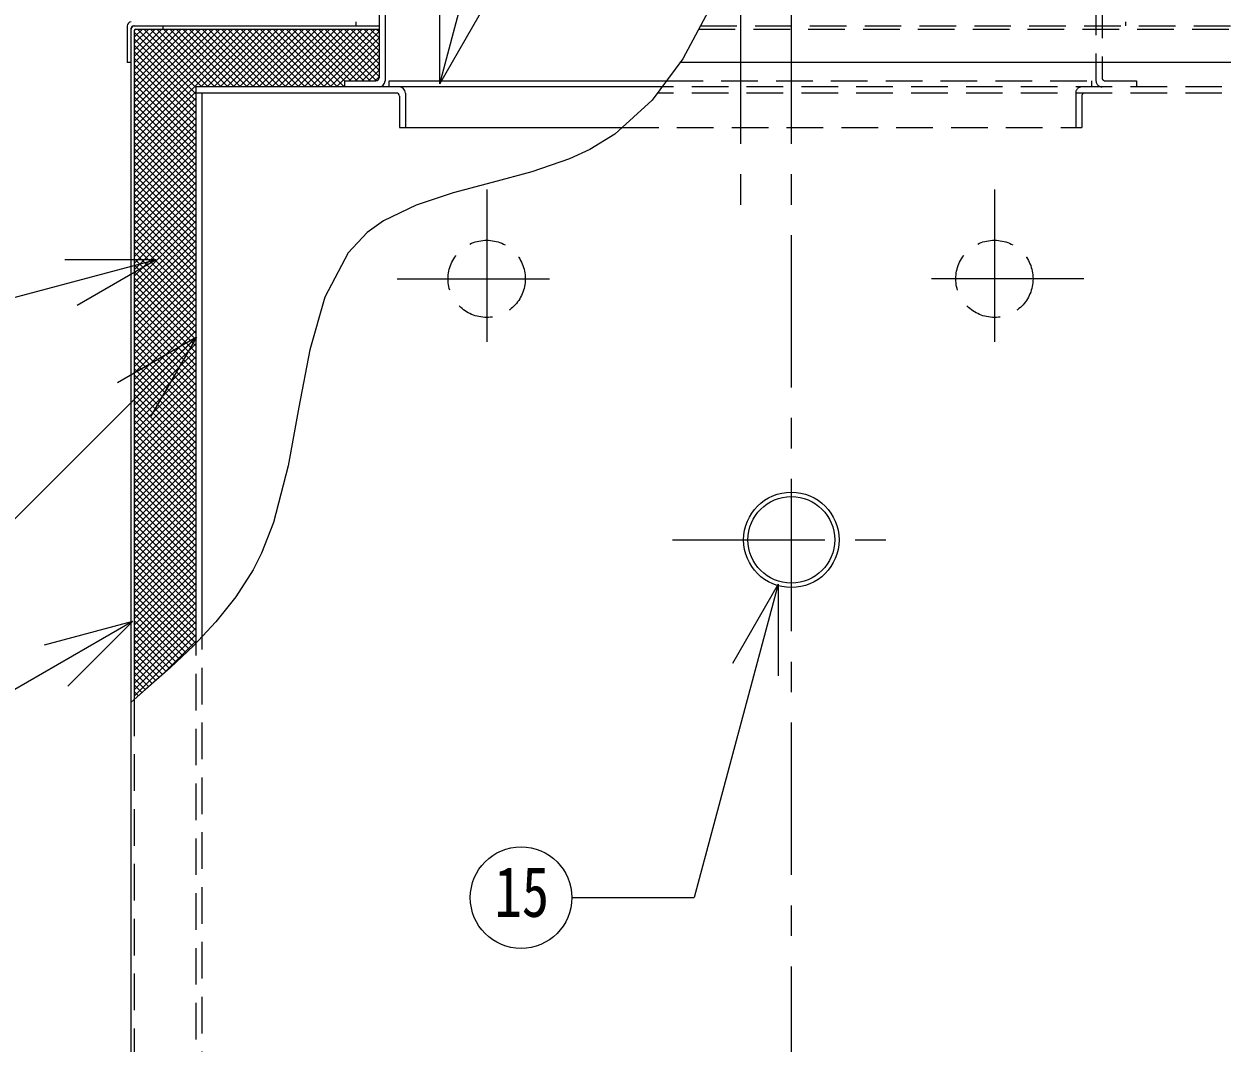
# Model space of a CAD drawing. Units: millimetres at full size, sheet at 1:15; details may follow other scales. Extents: x -3184 to 2891, y -2037 to 2178.
# Drawn here: x -2775 to -2185, y -775 to -273 of the extents above; entities that cross this region are included whole.
import ezdxf
from ezdxf.enums import TextEntityAlignment as Align

# ---------------------------------------------------------------- set-up
doc = ezdxf.new("R2010")
doc.units = ezdxf.units.MM
doc.header["$LTSCALE"] = 15
doc.linetypes.add('CHAIN1', pattern=[8, 5, -1, 1, -1])
doc.linetypes.add('DASHED1', pattern=[1.8, 1.2, -0.6])
doc.layers.add('0-0', color=7, linetype='Continuous', lineweight=9)
doc.styles.add('ＭＳ ゴシック', font='')
doc.styles.get('ＭＳ ゴシック').set_extended_font_data('MS Gothic')

msp = doc.modelspace()

# ---------------------------------------------------------------- linework, layer by layer
at = {"layer": '0-0', "color": 4, "linetype": 'CHAIN1'}
for p, q in [((-2421.7, 222.87), (-2421.7, -374.13)), ((-2396.7, 222.87), (-2396.7, -1312.13)), ((-2546.7, -354.63), (-2546.7, -442.63)), ((-2296.7, -354.63), (-2296.7, -442.63)), ((-2590.7, -398.63), (-2502.7, -398.63)), ((-2252.7, -398.63), (-2340.7, -398.63)), ((-2455.2, -527.13), (-2338.2, -527.13))]:
    msp.add_line(p, q, dxfattribs=at)
at = {"layer": '0-0', "lineweight": 18}
for p, q in [((-2569.81, -302.6), (-2526.96, -142.69)), ((-2569.81, -302.6), (-2569.81, -257.6)), ((-2569.81, -302.6), (-2547.31, -263.62)), ((-2709.37, -389.2), (-2858.22, -429.09)), ((-2709.37, -389.2), (-2754.37, -389.2)), ((-2709.37, -389.2), (-2748.34, -411.7)), ((-2689.57, -427.34), (-2808.56, -546.33)), ((-2689.57, -427.34), (-2728.54, -449.84)), ((-2689.57, -427.34), (-2712.07, -466.31)), ((-2403.22, -549.01), (-2444.56, -703.3)), ((-2403.22, -549.01), (-2425.72, -587.98)), ((-2403.22, -549.01), (-2403.22, -594.01)), ((-2721.05, -567.37), (-2843.62, -638.13)), ((-2721.05, -567.37), (-2764.52, -579.02)), ((-2721.05, -567.37), (-2752.87, -599.19)), ((-2504.75, -703.3), (-2444.56, -703.3))]:
    msp.add_line(p, q, dxfattribs=at)
at = {"layer": '0-0', "color": 5, "lineweight": 25}
for p, q in [((-2599.7, -208.13), (-2599.7, -299.63)), ((-2596.7, -206.63), (-2596.7, -301.13)), ((-2723.7, -274.13), (-2723.7, -292.13)), ((-2721.7, -1232.63), (-2721.7, -275.13)), ((-2720.7, -274.13), (-2611.2, -274.13)), ((-2720.2, -276.38), (-2720.2, -605.72)), ((-2719.45, -275.63), (-2706.2, -275.63)), ((-2706.2, -274.13), (-2706.2, -275.63)), ((-2611.2, -272.13), (-2611.2, -274.13)), ((-2721.7, -292.13), (-2723.7, -292.13)), ((-2069.7, -292.13), (-2451.56, -292.13)), ((-2689.7, -577.85), (-2689.7, -304.13)), ((-2460.4, -304.13), (-2689.7, -304.13)), ((-2616.7, -301.13), (-2616.7, -304.13)), ((-2616.7, -301.13), (-2601.2, -301.13)), ((-2594.7, -304.13), (-2594.7, -301.13)), ((-2594.7, -301.13), (-2458.19, -301.13)), ((-2591.2, -307.13), (-2689.7, -307.13)), ((-2686.7, -574.65), (-2686.7, -307.13)), ((-2586.7, -307.13), (-2586.7, -324.13))]:
    msp.add_line(p, q, dxfattribs=at)
at = {"layer": '0-0', "color": 4, "linetype": 'DASHED1'}
for p, q in [((-2246.7, -206.63), (-2246.7, -301.13)), ((-2243.7, -208.13), (-2243.7, -299.63)), ((-2232.2, -272.13), (-2232.2, -274.13)), ((-2458.19, -301.13), (-2226.7, -301.13)), ((-2248.7, -304.13), (-2248.7, -301.13)), ((-2226.7, -301.13), (-2226.7, -304.13)), ((-2256.7, -307.13), (-2256.7, -324.13)), ((-2253.7, -308.63), (-2253.7, -324.13)), ((-2480.01, -324.13), (-2253.7, -324.13))]:
    msp.add_line(p, q, dxfattribs=at)
at = {"layer": '0-0', "color": 4}
for p, q in [((-2720.2, -333.72), (-2662.12, -275.63)), ((-2720.2, -330.53), (-2665.3, -275.63)), ((-2720.2, -327.35), (-2668.48, -275.63)), ((-2720.2, -324.17), (-2671.66, -275.63)), ((-2720.2, -320.99), (-2674.84, -275.63)), ((-2720.2, -317.81), (-2678.03, -275.63)), ((-2720.2, -314.62), (-2681.21, -275.63)), ((-2720.2, -311.44), (-2684.39, -275.63)), ((-2720.2, -308.26), (-2687.57, -275.63)), ((-2720.2, -305.08), (-2690.75, -275.63)), ((-2720.2, -301.9), (-2693.94, -275.63)), ((-2720.2, -298.71), (-2697.12, -275.63)), ((-2720.2, -295.53), (-2700.3, -275.63)), ((-2720.2, -292.35), (-2703.48, -275.63)), ((-2720.2, -289.17), (-2706.66, -275.63)), ((-2720.2, -285.99), (-2709.85, -275.63)), ((-2720.2, -282.8), (-2713.03, -275.63)), ((-2720.2, -279.62), (-2716.21, -275.63)), ((-2720.2, -276.44), (-2719.39, -275.63)), ((-2720.2, -277.22), (-2689.7, -307.72)), ((-2718.61, -275.63), (-2689.7, -304.54)), ((-2715.43, -275.63), (-2686.93, -304.13)), ((-2712.25, -275.63), (-2683.75, -304.13)), ((-2709.07, -275.63), (-2680.57, -304.13)), ((-2706.2, -275.63), (-2599.7, -275.63)), ((-2705.89, -275.63), (-2677.39, -304.13)), ((-2702.7, -275.63), (-2674.2, -304.13)), ((-2699.52, -275.63), (-2671.02, -304.13)), ((-2696.34, -275.63), (-2667.84, -304.13)), ((-2693.16, -275.63), (-2664.66, -304.13)), ((-2689.98, -275.63), (-2661.48, -304.13)), ((-2687.43, -304.13), (-2658.93, -275.63)), ((-2686.79, -275.63), (-2658.29, -304.13)), ((-2684.25, -304.13), (-2655.75, -275.63)), ((-2683.61, -275.63), (-2655.11, -304.13)), ((-2681.07, -304.13), (-2652.57, -275.63)), ((-2680.43, -275.63), (-2651.93, -304.13)), ((-2677.89, -304.13), (-2649.39, -275.63)), ((-2677.25, -275.63), (-2648.75, -304.13)), ((-2674.71, -304.13), (-2646.21, -275.63)), ((-2674.07, -275.63), (-2645.57, -304.13)), ((-2671.52, -304.13), (-2643.02, -275.63)), ((-2670.88, -275.63), (-2642.38, -304.13)), ((-2668.34, -304.13), (-2639.84, -275.63)), ((-2667.7, -275.63), (-2639.2, -304.13)), ((-2665.16, -304.13), (-2636.66, -275.63)), ((-2664.52, -275.63), (-2636.02, -304.13)), ((-2661.98, -304.13), (-2633.48, -275.63)), ((-2661.34, -275.63), (-2632.84, -304.13)), ((-2658.8, -304.13), (-2630.3, -275.63)), ((-2658.16, -275.63), (-2629.66, -304.13)), ((-2655.61, -304.13), (-2627.11, -275.63)), ((-2654.97, -275.63), (-2626.47, -304.13)), ((-2652.43, -304.13), (-2623.93, -275.63)), ((-2651.79, -275.63), (-2623.29, -304.13)), ((-2649.25, -304.13), (-2620.75, -275.63)), ((-2648.61, -275.63), (-2620.11, -304.13)), ((-2646.07, -304.13), (-2617.57, -275.63)), ((-2645.43, -275.63), (-2616.93, -304.13)), ((-2642.89, -304.13), (-2614.39, -275.63)), ((-2642.25, -275.63), (-2616.7, -301.17)), ((-2639.7, -304.13), (-2611.2, -275.63)), ((-2639.06, -275.63), (-2613.56, -301.13)), ((-2636.52, -304.13), (-2608.02, -275.63)), ((-2635.88, -275.63), (-2610.38, -301.13)), ((-2633.34, -304.13), (-2604.84, -275.63)), ((-2632.7, -275.63), (-2607.2, -301.13)), ((-2630.16, -304.13), (-2601.66, -275.63)), ((-2629.52, -275.63), (-2604.02, -301.13)), ((-2626.98, -304.13), (-2599.7, -276.86)), ((-2626.34, -275.63), (-2600.87, -301.09)), ((-2623.15, -275.63), (-2599.7, -299.08)), ((-2619.97, -275.63), (-2599.7, -295.9)), ((-2616.79, -275.63), (-2599.7, -292.72)), ((-2613.61, -275.63), (-2599.7, -289.54)), ((-2611.2, -274.13), (-2599.7, -274.13)), ((-2610.43, -275.63), (-2599.7, -286.35)), ((-2607.24, -275.63), (-2599.7, -283.17)), ((-2604.06, -275.63), (-2599.7, -279.99)), ((-2600.88, -275.63), (-2599.7, -276.81)), ((-2720.2, -280.41), (-2689.7, -310.91)), ((-2623.79, -304.13), (-2599.7, -280.04)), ((-2720.2, -283.59), (-2689.7, -314.09)), ((-2720.2, -286.77), (-2689.7, -317.27)), ((-2620.61, -304.13), (-2599.7, -283.22)), ((-2614.43, -301.13), (-2599.7, -286.4)), ((-2720.2, -289.95), (-2689.7, -320.45)), ((-2720.2, -293.13), (-2689.7, -323.63)), ((-2611.25, -301.13), (-2599.7, -289.58)), ((-2608.07, -301.13), (-2599.7, -292.77)), ((-2720.2, -296.32), (-2689.7, -326.82)), ((-2720.2, -299.5), (-2689.7, -330)), ((-2604.88, -301.13), (-2599.7, -295.95)), ((-2601.7, -301.13), (-2599.7, -299.13)), ((-2720.2, -302.68), (-2689.7, -333.18)), ((-2720.2, -305.86), (-2689.7, -336.36)), ((-2720.2, -336.9), (-2689.7, -306.4)), ((-2617.43, -304.13), (-2616.7, -303.4)), ((-2720.2, -309.04), (-2689.7, -339.54)), ((-2720.2, -340.08), (-2689.7, -309.58)), ((-2720.2, -312.23), (-2689.7, -342.73)), ((-2720.2, -343.26), (-2689.7, -312.76)), ((-2720.2, -315.41), (-2689.7, -345.91)), ((-2720.2, -346.44), (-2689.7, -315.94)), ((-2720.2, -318.59), (-2689.7, -349.09)), ((-2720.2, -349.63), (-2689.7, -319.13)), ((-2720.2, -321.77), (-2689.7, -352.27)), ((-2720.2, -352.81), (-2689.7, -322.31)), ((-2586.7, -324.13), (-2480.01, -324.13)), ((-2720.2, -324.95), (-2689.7, -355.45)), ((-2720.2, -355.99), (-2689.7, -325.49)), ((-2720.2, -328.14), (-2689.7, -358.64)), ((-2720.2, -359.17), (-2689.7, -328.67)), ((-2720.2, -331.32), (-2689.7, -361.82)), ((-2720.2, -362.35), (-2689.7, -331.85)), ((-2720.2, -334.5), (-2689.7, -365)), ((-2720.2, -365.54), (-2689.7, -335.04)), ((-2720.2, -337.68), (-2689.7, -368.18)), ((-2720.2, -368.72), (-2689.7, -338.22)), ((-2720.2, -340.86), (-2689.7, -371.36)), ((-2720.2, -371.9), (-2689.7, -341.4)), ((-2720.2, -344.05), (-2689.7, -374.55)), ((-2720.2, -375.08), (-2689.7, -344.58)), ((-2720.2, -347.23), (-2689.7, -377.73)), ((-2720.2, -378.26), (-2689.7, -347.76)), ((-2720.2, -350.41), (-2689.7, -380.91)), ((-2720.2, -381.45), (-2689.7, -350.95)), ((-2720.2, -353.59), (-2689.7, -384.09)), ((-2720.2, -384.63), (-2689.7, -354.13)), ((-2720.2, -356.77), (-2689.7, -387.27)), ((-2720.2, -387.81), (-2689.7, -357.31)), ((-2720.2, -359.96), (-2689.7, -390.46)), ((-2720.2, -390.99), (-2689.7, -360.49)), ((-2720.2, -363.14), (-2689.7, -393.64)), ((-2720.2, -394.17), (-2689.7, -363.67)), ((-2720.2, -366.32), (-2689.7, -396.82)), ((-2720.2, -397.36), (-2689.7, -366.86)), ((-2720.2, -369.5), (-2689.7, -400)), ((-2720.2, -400.54), (-2689.7, -370.04)), ((-2720.2, -372.68), (-2689.7, -403.18)), ((-2720.2, -403.72), (-2689.7, -373.22)), ((-2720.2, -375.87), (-2689.7, -406.37)), ((-2720.2, -406.9), (-2689.7, -376.4)), ((-2720.2, -379.05), (-2689.7, -409.55)), ((-2720.2, -410.08), (-2689.7, -379.58)), ((-2720.2, -382.23), (-2689.7, -412.73)), ((-2720.2, -413.27), (-2689.7, -382.77)), ((-2720.2, -385.41), (-2689.7, -415.91)), ((-2720.2, -416.45), (-2689.7, -385.95)), ((-2720.2, -388.59), (-2689.7, -419.09)), ((-2720.2, -419.63), (-2689.7, -389.13)), ((-2720.2, -391.78), (-2689.7, -422.28)), ((-2720.2, -422.81), (-2689.7, -392.31)), ((-2720.2, -394.96), (-2689.7, -425.46)), ((-2720.2, -425.99), (-2689.7, -395.49)), ((-2720.2, -398.14), (-2689.7, -428.64)), ((-2720.2, -429.18), (-2689.7, -398.68)), ((-2720.2, -401.32), (-2689.7, -431.82)), ((-2720.2, -432.36), (-2689.7, -401.86)), ((-2720.2, -404.5), (-2689.7, -435)), ((-2720.2, -435.54), (-2689.7, -405.04)), ((-2720.2, -407.68), (-2689.7, -438.18)), ((-2720.2, -438.72), (-2689.7, -408.22)), ((-2720.2, -410.87), (-2689.7, -441.37)), ((-2720.2, -441.9), (-2689.7, -411.4)), ((-2720.2, -414.05), (-2689.7, -444.55)), ((-2720.2, -445.09), (-2689.7, -414.59)), ((-2720.2, -417.23), (-2689.7, -447.73)), ((-2720.2, -448.27), (-2689.7, -417.77)), ((-2720.2, -420.41), (-2689.7, -450.91)), ((-2720.2, -451.45), (-2689.7, -420.95)), ((-2720.2, -423.59), (-2689.7, -454.09)), ((-2720.2, -454.63), (-2689.7, -424.13)), ((-2720.2, -426.78), (-2689.7, -457.28)), ((-2720.2, -457.81), (-2689.7, -427.31)), ((-2720.2, -429.96), (-2689.7, -460.46)), ((-2720.2, -461), (-2689.7, -430.5)), ((-2720.2, -433.14), (-2689.7, -463.64)), ((-2720.2, -464.18), (-2689.7, -433.68)), ((-2720.2, -436.32), (-2689.7, -466.82)), ((-2720.2, -467.36), (-2689.7, -436.86)), ((-2720.2, -439.5), (-2689.7, -470)), ((-2720.2, -470.54), (-2689.7, -440.04)), ((-2720.2, -442.69), (-2689.7, -473.19)), ((-2720.2, -473.72), (-2689.7, -443.22)), ((-2720.2, -445.87), (-2689.7, -476.37)), ((-2720.2, -476.91), (-2689.7, -446.41)), ((-2720.2, -449.05), (-2689.7, -479.55)), ((-2720.2, -480.09), (-2689.7, -449.59)), ((-2720.2, -452.23), (-2689.7, -482.73)), ((-2720.2, -483.27), (-2689.7, -452.77)), ((-2720.2, -455.41), (-2689.7, -485.91)), ((-2720.2, -486.45), (-2689.7, -455.95)), ((-2720.2, -458.6), (-2689.7, -489.1)), ((-2720.2, -489.63), (-2689.7, -459.13)), ((-2720.2, -461.78), (-2689.7, -492.28)), ((-2720.2, -492.82), (-2689.7, -462.32)), ((-2720.2, -464.96), (-2689.7, -495.46)), ((-2720.2, -496), (-2689.7, -465.5)), ((-2720.2, -468.14), (-2689.7, -498.64)), ((-2720.2, -499.18), (-2689.7, -468.68)), ((-2720.2, -471.32), (-2689.7, -501.82)), ((-2720.2, -502.36), (-2689.7, -471.86)), ((-2720.2, -474.51), (-2689.7, -505.01)), ((-2720.2, -505.54), (-2689.7, -475.04)), ((-2720.2, -477.69), (-2689.7, -508.19)), ((-2720.2, -508.73), (-2689.7, -478.23)), ((-2720.2, -480.87), (-2689.7, -511.37)), ((-2720.2, -511.91), (-2689.7, -481.41)), ((-2720.2, -484.05), (-2689.7, -514.55)), ((-2720.2, -515.09), (-2689.7, -484.59)), ((-2720.2, -487.23), (-2689.7, -517.73)), ((-2720.2, -518.27), (-2689.7, -487.77)), ((-2720.2, -490.42), (-2689.7, -520.92)), ((-2720.2, -521.45), (-2689.7, -490.95)), ((-2720.2, -493.6), (-2689.7, -524.1)), ((-2720.2, -524.64), (-2689.7, -494.14)), ((-2720.2, -496.78), (-2689.7, -527.28)), ((-2720.2, -527.82), (-2689.7, -497.32)), ((-2720.2, -499.96), (-2689.7, -530.46)), ((-2720.2, -531), (-2689.7, -500.5)), ((-2720.2, -503.14), (-2689.7, -533.64)), ((-2720.2, -534.18), (-2689.7, -503.68)), ((-2720.2, -506.33), (-2689.7, -536.83)), ((-2720.2, -537.36), (-2689.7, -506.86)), ((-2720.2, -509.51), (-2689.7, -540.01)), ((-2720.2, -540.55), (-2689.7, -510.05)), ((-2720.2, -512.69), (-2689.7, -543.19)), ((-2720.2, -543.73), (-2689.7, -513.23)), ((-2720.2, -515.87), (-2689.7, -546.37)), ((-2720.2, -546.91), (-2689.7, -516.41)), ((-2720.2, -519.05), (-2689.7, -549.55)), ((-2720.2, -550.09), (-2689.7, -519.59)), ((-2720.2, -522.24), (-2689.7, -552.74)), ((-2720.2, -553.27), (-2689.7, -522.77)), ((-2720.2, -525.42), (-2689.7, -555.92)), ((-2720.2, -556.46), (-2689.7, -525.96)), ((-2720.2, -528.6), (-2689.7, -559.1)), ((-2720.2, -559.64), (-2689.7, -529.14)), ((-2720.2, -531.78), (-2689.7, -562.28)), ((-2720.2, -562.82), (-2689.7, -532.32)), ((-2720.2, -534.96), (-2689.7, -565.46)), ((-2720.2, -566), (-2689.7, -535.5)), ((-2720.2, -538.15), (-2689.7, -568.65)), ((-2720.2, -569.18), (-2689.7, -538.68)), ((-2720.2, -541.33), (-2689.7, -571.83)), ((-2720.2, -572.37), (-2689.7, -541.87)), ((-2720.2, -544.51), (-2689.7, -575.01)), ((-2720.2, -575.55), (-2689.7, -545.05)), ((-2720.2, -547.69), (-2689.87, -578.02)), ((-2720.2, -578.73), (-2689.7, -548.23)), ((-2720.2, -550.87), (-2691.44, -579.64)), ((-2720.2, -581.91), (-2689.7, -551.41)), ((-2720.2, -554.06), (-2693.07, -581.19)), ((-2720.2, -585.09), (-2689.7, -554.59)), ((-2720.2, -557.24), (-2694.7, -582.74)), ((-2720.2, -588.27), (-2689.7, -557.77)), ((-2720.2, -560.42), (-2696.33, -584.29)), ((-2720.2, -591.46), (-2689.7, -560.96)), ((-2720.2, -563.6), (-2697.97, -585.84)), ((-2720.2, -594.64), (-2689.7, -564.14)), ((-2720.2, -566.78), (-2699.6, -587.39)), ((-2720.2, -597.82), (-2689.7, -567.32)), ((-2720.2, -569.97), (-2701.23, -588.94)), ((-2720.2, -601), (-2689.7, -570.5)), ((-2720.2, -573.15), (-2702.87, -590.48)), ((-2720.2, -604.18), (-2689.7, -573.68)), ((-2720.2, -576.33), (-2704.56, -591.97)), ((-2706.75, -593.91), (-2689.7, -576.87)), ((-2720.2, -579.51), (-2706.25, -593.47)), ((-2720.2, -582.69), (-2707.93, -594.96)), ((-2720.2, -585.88), (-2709.62, -596.46)), ((-2720.2, -589.06), (-2711.31, -597.95)), ((-2720.2, -592.24), (-2712.99, -599.45)), ((-2720.2, -595.42), (-2714.68, -600.94)), ((-2720.2, -598.6), (-2716.39, -602.42)), ((-2720.2, -601.79), (-2718.09, -603.89)), ((-2720.2, -604.97), (-2719.8, -605.37))]:
    msp.add_line(p, q, dxfattribs=at)
at = {"layer": '0-0', "linetype": 'DASHED1', "lineweight": 18}
for p, q in [((-2442.35, -275.63), (-2073.95, -275.63)), ((-2441.55, -274.13), (-2072.7, -274.13)), ((-2103.7, -304.13), (-2460.4, -304.13)), ((-2103.7, -307.13), (-2462.61, -307.13)), ((-2689.7, -1205.13), (-2689.7, -577.85)), ((-2686.7, -1202.13), (-2686.7, -574.65)), ((-2720.2, -605.72), (-2720.2, -1231.88))]:
    msp.add_line(p, q, dxfattribs=at)
at = {"layer": '0-0', "lineweight": 18}
msp.add_lwpolyline([(-2437.71, -266.94), (-2450.16, -290.24), (-2465.2, -310.64), (-2483.52, -327.33), (-2495.95, -334.98), (-2505.96, -339.58), (-2524.54, -345.96), (-2543.96, -351.2), (-2563.24, -356.32), (-2581.42, -362.28), (-2597.51, -370.08), (-2605.5, -375.84), (-2614.88, -385.88), (-2626.4, -407.64), (-2633.81, -433.53), (-2639.13, -461.81), (-2644.38, -490.77), (-2651.61, -518.66), (-2657.49, -533.67), (-2661.71, -541.92), (-2670.22, -555.23), (-2680.05, -567.57), (-2690.92, -579.15), (-2702.54, -590.18), (-2714.61, -600.88), (-2721.7, -607.01)], dxfattribs=at)
at = {"layer": '0-0', "color": 5, "lineweight": 25}
msp.add_lwpolyline([(-2589.7, -308.63), (-2589.7, -324.13), (-2586.7, -324.13)], dxfattribs=at)
at = {"layer": '0-0', "color": 4, "linetype": 'DASHED1'}
for centre in [(-2546.7, -398.63), (-2296.7, -398.63)]:
    msp.add_circle(centre, 19, dxfattribs=at)
at = {"layer": '0-0', "color": 5, "lineweight": 25}
for radius in [23.5, 21.35]:
    msp.add_circle((-2396.7, -527.13), radius, dxfattribs=at)
at = {"layer": '0-0', "lineweight": 18}
msp.add_circle((-2529.75, -703.3), 25, dxfattribs=at)
at = {"layer": '0-0', "color": 5, "lineweight": 25}
for centre, radius, start, end in [((-2721.7, -274.13), 2, 90, 180), ((-2720.7, -275.13), 1, 90, 180), ((-2720.2, -275.63), 1.5, 90, 180), ((-2719.45, -276.38), 0.75, 90, 180), ((-2601.2, -299.63), 1.5, 270, 0), ((-2599.7, -301.13), 3, 270, 0), ((-2589.7, -307.13), 3, 0, 90), ((-2591.2, -308.63), 1.5, 0, 90)]:
    msp.add_arc(centre, radius, start, end, dxfattribs=at)
at = {"layer": '0-0', "color": 4, "linetype": 'DASHED1'}
for centre, radius, start, end in [((-2242.2, -299.63), 1.5, 180, 270), ((-2253.7, -307.13), 3, 90, 180), ((-2243.7, -301.13), 3, 180, 270), ((-2252.2, -308.63), 1.5, 90, 180)]:
    msp.add_arc(centre, radius, start, end, dxfattribs=at)

# ---------------------------------------------------------------- texts
at = {"layer": '0-0', "style": 'ＭＳ ゴシック', "width": 0.8}
msp.add_text('15', height=24.74, dxfattribs=at).set_placement((-2542.87, -720.18), align=Align.BOTTOM_LEFT)

doc.saveas('drawing.dxf')
